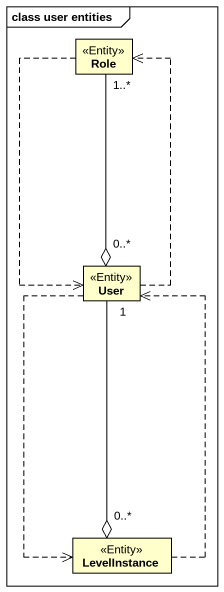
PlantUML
@startuml
mainframe class user entities
hide circle
hide empty members
class Role <<Entity>>
class User <<Entity>>
class LevelInstance <<Entity>>
Role ..> User
User "0..*" o-up- "1..*" Role
User .up.> Role
User ..> LevelInstance
LevelInstance "0..*" o-up- "1" User
LevelInstance .up.> User
@enduml
